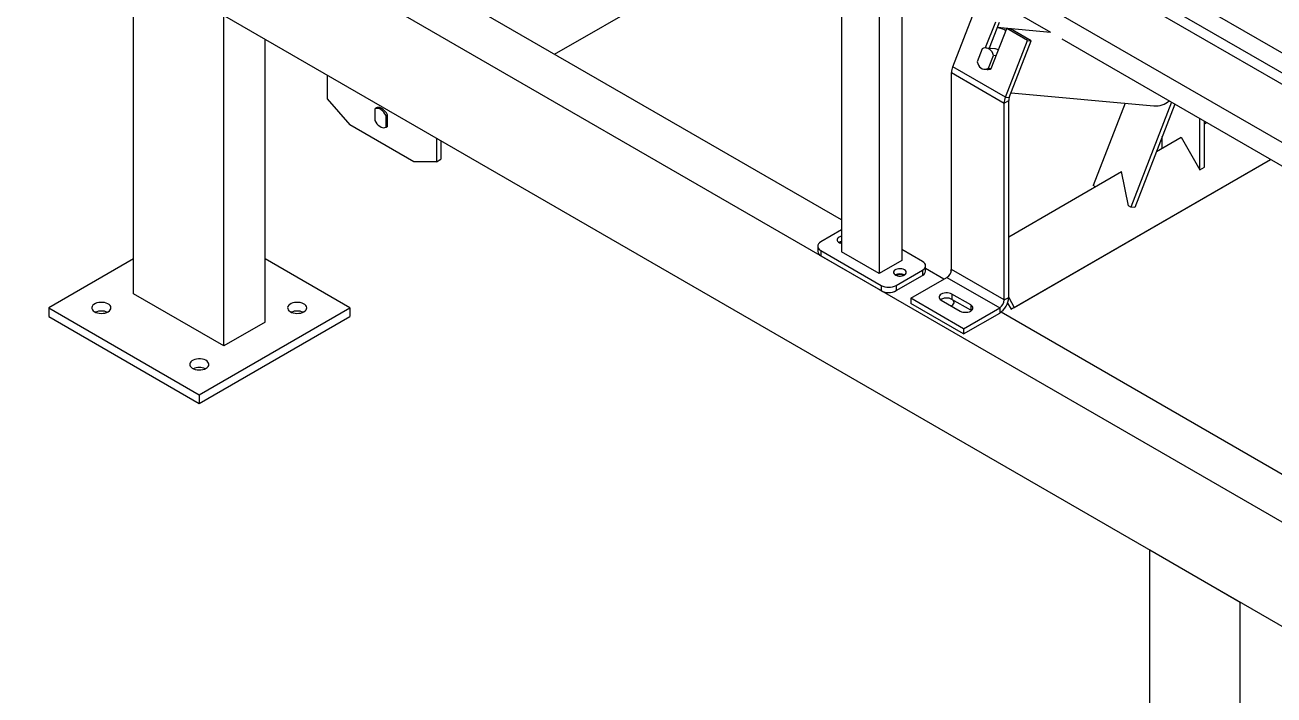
# Model space of a CAD drawing. Header units: millimetres. Extents: x 41 to 1868, y -696 to 319.
# Drawn here: x 107.3 to 165.9, y 187.5 to 219 of the extents above; entities that cross this region are included whole.
import ezdxf

# ---------------------------------------------------------------- set-up
doc = ezdxf.new("R2010")
doc.units = ezdxf.units.MM

msp = doc.modelspace()

# ---------------------------------------------------------------- linework, layer by layer
at = {"color": 7, "linetype": 'Continuous', "lineweight": 25}
for p, q in [((98.0966, 257.0515), (292.9045, 144.5912)), ((97.2835, 256.582), (292.0914, 144.1218)), ((97.2835, 256.0513), (292.0914, 143.5911)), ((270.0473, 135.7613), (108.827, 228.8319)), ((132.1425, 217.6172), (144.6774, 224.8534)), ((270.0473, 130.8621), (108.827, 223.9326)), ((112.3625, 206.3773), (112.3625, 221.8916)), ((145.6142, 222.0273), (145.6142, 208.3503)), ((176.479, 207.5971), (151.3769, 222.0882)), ((145.6142, 209.8402), (125.1737, 221.6402)), ((155.4419, 218.6393), (150.4222, 221.5371)), ((147.382, 221.0068), (147.382, 207.3298)), ((148.4426, 220.3943), (148.4426, 207.9421)), ((116.6052, 203.9281), (116.6052, 219.4424)), ((150.8329, 217.0342), (151.8652, 219.6947)), ((152.8374, 219.1334), (152.3646, 217.9146)), ((153.0212, 219.117), (152.5494, 217.901)), ((152.6393, 216.9497), (153.3678, 218.8273)), ((155.4274, 218.6476), (152.9258, 218.8713)), ((154.34, 218.266), (153.3678, 218.8273)), ((153.3678, 218.8273), (153.5515, 218.8108)), ((154.5238, 218.2495), (153.5515, 218.8108)), ((118.5497, 205.0507), (118.5497, 218.3198)), ((153.3078, 215.6055), (154.34, 218.266)), ((153.4915, 215.5891), (154.5238, 218.2495)), ((154.34, 218.266), (154.5238, 218.2495)), ((175.5243, 207.0459), (155.9745, 218.3318)), ((152.2141, 217.8701), (151.9803, 217.2674)), ((152.8049, 217.8781), (152.4069, 217.9137)), ((153.3078, 215.6055), (150.8329, 217.0342)), ((152.5106, 216.9613), (152.7445, 217.564)), ((152.8732, 217.5525), (152.7445, 217.564)), ((121.4665, 216.636), (121.4665, 215.5332)), ((150.7761, 216.7564), (153.251, 215.3277)), ((150.7761, 207.5135), (150.7761, 216.7564)), ((152.3178, 216.9177), (152.4466, 216.9062)), ((152.5106, 216.9613), (152.6393, 216.9497)), ((121.4665, 215.5332), (122.5272, 214.3084)), ((153.251, 215.3277), (153.4631, 215.4502)), ((153.251, 206.0848), (153.251, 215.3277)), ((153.3078, 215.6055), (153.4915, 215.5891)), ((153.4631, 206.2072), (153.4631, 215.4502)), ((153.5739, 215.8014), (160.2815, 215.2016)), ((158.9272, 215.3227), (157.43, 211.4638)), ((161.1085, 215.368), (159.1978, 210.4432)), ((161.2638, 215.2783), (159.3815, 210.4268)), ((123.6939, 215.0481), (123.6939, 214.508)), ((123.7798, 215.0988), (123.7091, 215.058)), ((124.2949, 214.7828), (124.2242, 214.742)), ((124.2242, 214.2019), (124.2242, 214.742)), ((124.2949, 214.2427), (124.2949, 214.7828)), ((125.5324, 212.5736), (122.5272, 214.3084)), ((124.209, 214.192), (124.2798, 214.2328)), ((124.2242, 214.2019), (124.2949, 214.2427)), ((124.2798, 214.2328), (124.2949, 214.2427)), ((162.4433, 212.1944), (162.4433, 214.5974)), ((162.6555, 212.3169), (162.6555, 214.4749)), ((162.6555, 214.358), (162.7567, 214.4165)), ((126.593, 213.6765), (126.593, 212.5737)), ((126.8052, 213.554), (126.8052, 212.6961)), ((160.402, 213.0571), (161.5595, 213.7253)), ((160.6756, 213.2151), (160.6756, 213.7622)), ((161.5595, 213.7253), (162.4433, 212.1944)), ((126.593, 212.5737), (125.5324, 212.5736)), ((126.593, 212.5737), (126.8052, 212.6961)), ((153.5757, 205.6523), (165.757, 212.6845)), ((153.7257, 205.739), (165.757, 212.6845)), ((162.4433, 212.1944), (162.6555, 212.3169)), ((153.4631, 209.0514), (158.763, 212.1109)), ((159.0917, 210.5045), (158.763, 212.1109)), ((157.5359, 211.4026), (157.43, 211.4638)), ((159.1978, 210.4432), (159.0917, 210.5045)), ((159.3815, 210.4268), (159.1978, 210.4432)), ((145.6142, 209.3708), (144.6419, 208.8095)), ((144.4955, 208.6054), (144.4955, 208.3604)), ((144.6419, 208.4013), (147.4704, 206.7685)), ((144.6419, 208.4013), (144.6419, 208.1563)), ((147.382, 207.3298), (145.6142, 208.3503)), ((149.4149, 207.891), (148.4426, 208.4523)), ((112.3625, 208.0101), (108.385, 205.714)), ((122.5272, 205.714), (118.5497, 208.0101)), ((144.6419, 208.1563), (147.4704, 206.5235)), ((148.4426, 207.9421), (147.382, 207.3298)), ((149.5614, 207.442), (149.5614, 207.6869)), ((148.1775, 206.7685), (149.4149, 207.4828)), ((148.1775, 206.5235), (149.4149, 207.2379)), ((148.8669, 206.1664), (150.564, 207.1461)), ((149.4149, 207.4828), (149.4149, 207.2379)), ((150.4225, 207.0644), (149.5614, 207.5615)), ((150.564, 207.1461), (153.0388, 205.7174)), ((150.7758, 207.4998), (150.7257, 207.4708)), ((150.7257, 207.4708), (150.7601, 207.4111)), ((153.251, 206.0848), (150.7761, 207.5135)), ((147.4704, 206.7685), (147.4704, 206.5235)), ((148.1775, 206.7685), (148.1775, 206.5235)), ((116.6052, 203.9281), (112.3625, 206.3773)), ((148.8669, 206.1664), (148.8669, 205.9214)), ((151.3418, 204.7377), (148.8669, 206.1664)), ((151.3418, 204.4927), (148.8669, 205.9214)), ((150.2988, 206.1153), (150.2679, 206.0949)), ((150.2988, 206.0745), (151.1827, 205.5643)), ((151.6776, 205.85), (150.7938, 206.3603)), ((150.7938, 206.3603), (150.7938, 206.1153)), ((151.6776, 205.6051), (150.7938, 206.1153)), ((153.251, 206.0848), (153.4631, 206.2072)), ((153.41, 205.9393), (153.5757, 205.6523)), ((153.4629, 206.194), (153.7257, 205.739)), ((108.385, 205.714), (115.4561, 201.632)), ((108.385, 205.714), (108.385, 205.3057)), ((108.385, 205.3057), (115.4561, 201.2237)), ((115.4561, 201.632), (122.5272, 205.714)), ((115.4561, 201.2237), (122.5272, 205.3057)), ((122.5272, 205.714), (122.5272, 205.3057)), ((151.3418, 204.7377), (153.0388, 205.7174)), ((151.3418, 204.4927), (153.0388, 205.4724)), ((151.6776, 205.85), (151.6776, 205.6051)), ((151.7085, 205.5847), (151.6776, 205.6051)), ((153.0388, 205.7174), (153.0388, 205.4724)), ((173.5449, 193.7161), (153.1044, 205.5162)), ((153.7257, 205.739), (153.5757, 205.6523)), ((118.5497, 205.0507), (116.6052, 203.9281)), ((151.3418, 204.7377), (151.3418, 204.4927)), ((115.4561, 201.632), (115.4561, 201.2237)), ((160.0922, 178.8236), (160.0922, 194.3378)), ((164.3349, 191.8886), (160.0922, 194.3378)), ((164.3349, 176.3743), (164.3349, 191.8886))]:
    msp.add_line(p, q, dxfattribs=at)
at = {"color": 7, "linetype": 'Continuous', "lineweight": 25, "flags": 128}
for points in [[(152.7445, 217.564), (152.7187, 217.6507), (152.6804, 217.729), (152.6307, 217.7963), (152.5716, 217.8501), (152.5051, 217.8885), (152.4335, 217.9102), (152.3594, 217.9143), (152.2854, 217.9008), (152.2141, 217.8701)], [(151.9803, 217.2674), (152.006, 217.1807), (152.0444, 217.1024), (152.094, 217.0351), (152.1531, 216.9813), (152.2196, 216.9429), (152.2912, 216.9212), (152.3653, 216.9171), (152.4393, 216.9306), (152.5106, 216.9613)], [(124.2242, 214.742), (124.1757, 214.8226), (124.1195, 214.8961), (124.0577, 214.9601), (123.9923, 215.0123), (123.9258, 215.0507), (123.8604, 215.074), (123.7986, 215.0814), (123.7424, 215.0727), (123.6939, 215.0481)], [(124.2949, 214.7828), (124.2464, 214.8634), (124.1903, 214.937), (124.1284, 215.001), (124.063, 215.0531), (123.9965, 215.0915), (123.9312, 215.1148), (123.8693, 215.1223), (123.8131, 215.1135), (123.7798, 215.0988)], [(123.6939, 214.508), (123.7424, 214.4274), (123.7986, 214.3539), (123.8604, 214.2899), (123.9258, 214.2377), (123.9923, 214.1993), (124.0577, 214.176), (124.1195, 214.1686), (124.1757, 214.1773), (124.2242, 214.2019)], [(144.6419, 208.8095), (144.5798, 208.7658), (144.5335, 208.7159), (144.5051, 208.6617), (144.4955, 208.6054), (144.5051, 208.5491), (144.5335, 208.4949), (144.5798, 208.445), (144.6419, 208.4013)], [(145.6142, 209.077), (145.5664, 209.0659), (145.5042, 209.0415), (145.4545, 209.0089), (145.4203, 208.9702), (145.4039, 208.9278), (145.4063, 208.8845), (145.4273, 208.8428), (145.4655, 208.8054), (145.5187, 208.7747), (145.5835, 208.7526), (145.6142, 208.746)], [(149.4149, 207.4828), (149.4771, 207.5266), (149.5233, 207.5765), (149.5517, 207.6306), (149.5614, 207.6869), (149.5517, 207.7432), (149.5233, 207.7974), (149.4771, 207.8473), (149.4149, 207.891)], [(148.5664, 207.5032), (148.507, 207.5299), (148.4379, 207.5471), (148.3637, 207.5539), (148.2888, 207.5498), (148.218, 207.5351), (148.1559, 207.5107), (148.1061, 207.4781), (148.072, 207.4394), (148.0556, 207.3971), (148.0579, 207.3537), (148.0789, 207.312), (148.1172, 207.2746), (148.1704, 207.2439), (148.2351, 207.2218), (148.3073, 207.2097), (148.3825, 207.2084), (148.4559, 207.2178), (148.5229, 207.2375), (148.5793, 207.2663), (148.6215, 207.3022), (148.647, 207.343), (148.6541, 207.3862), (148.6423, 207.4291), (148.6125, 207.4689), (148.5664, 207.5032)], [(111.1781, 205.5303), (111.2356, 205.571), (111.2778, 205.6176), (111.3029, 205.6682), (111.3098, 205.7206), (111.2983, 205.7727), (111.2688, 205.8225), (111.2226, 205.8678), (111.1616, 205.9068), (111.0882, 205.9379), (111.0055, 205.9598), (110.9168, 205.9717), (110.8257, 205.973), (110.7361, 205.9638), (110.6516, 205.9443), (110.5755, 205.9153), (110.5112, 205.8782), (110.461, 205.8343), (110.4273, 205.7855), (110.4112, 205.7337), (110.4135, 205.6812), (110.4341, 205.63), (110.4721, 205.5822), (110.526, 205.5398), (110.5936, 205.5046), (110.672, 205.4779), (110.7582, 205.4609), (110.8485, 205.4543), (110.9393, 205.4583), (111.0268, 205.4727), (111.1075, 205.4971), (111.1781, 205.5303)], [(120.3705, 205.5303), (120.428, 205.571), (120.4702, 205.6176), (120.4952, 205.6682), (120.5022, 205.7206), (120.4906, 205.7727), (120.4612, 205.8225), (120.415, 205.8678), (120.354, 205.9068), (120.2806, 205.9379), (120.1978, 205.9598), (120.1091, 205.9717), (120.0181, 205.973), (119.9285, 205.9638), (119.8439, 205.9443), (119.7679, 205.9153), (119.7035, 205.8782), (119.6534, 205.8343), (119.6197, 205.7855), (119.6036, 205.7337), (119.6059, 205.6812), (119.6265, 205.63), (119.6645, 205.5822), (119.7184, 205.5398), (119.786, 205.5046), (119.8644, 205.4779), (119.9506, 205.4609), (120.0409, 205.4543), (120.1317, 205.4583), (120.2192, 205.4727), (120.2999, 205.4971), (120.3705, 205.5303)], [(150.7938, 206.3603), (150.7325, 206.3885), (150.6619, 206.4081), (150.5855, 206.4182), (150.5071, 206.4182), (150.4307, 206.4081), (150.3601, 206.3885), (150.2988, 206.3603), (150.2499, 206.3249), (150.2159, 206.2841), (150.1985, 206.24), (150.1985, 206.1948), (150.2159, 206.1507), (150.2499, 206.1099), (150.2988, 206.0745)], [(150.7559, 205.8106), (150.7938, 205.8296), (150.8426, 205.8649), (150.8766, 205.9057), (150.8941, 205.9498), (150.8941, 205.9951), (150.8766, 206.0392), (150.8426, 206.0799), (150.7938, 206.1153), (150.7325, 206.1435), (150.6619, 206.1632), (150.5855, 206.1732), (150.5071, 206.1732), (150.4307, 206.1632), (150.3601, 206.1435), (150.2988, 206.1153), (150.2988, 206.1153)], [(151.1827, 205.5643), (151.2439, 205.5361), (151.3146, 205.5164), (151.391, 205.5064), (151.4693, 205.5064), (151.5458, 205.5164), (151.6164, 205.5361), (151.6776, 205.5643), (151.7265, 205.5996), (151.7605, 205.6404), (151.778, 205.6845), (151.778, 205.7298), (151.7605, 205.7739), (151.7265, 205.8146), (151.6776, 205.85)], [(115.7743, 202.877), (115.8318, 202.9177), (115.874, 202.9643), (115.899, 203.0148), (115.906, 203.0672), (115.8945, 203.1194), (115.865, 203.1691), (115.8188, 203.2144), (115.7578, 203.2534), (115.6844, 203.2845), (115.6016, 203.3065), (115.513, 203.3184), (115.4219, 203.3197), (115.3323, 203.3104), (115.2478, 203.2909), (115.1717, 203.262), (115.1073, 203.2248), (115.0572, 203.1809), (115.0235, 203.1321), (115.0074, 203.0804), (115.0097, 203.0278), (115.0303, 202.9766), (115.0683, 202.9289), (115.1222, 202.8865), (115.1898, 202.8513), (115.2682, 202.8246), (115.3544, 202.8076), (115.4447, 202.801), (115.5355, 202.805), (115.623, 202.8194), (115.7037, 202.8438), (115.7743, 202.877)]]:
    msp.add_lwpolyline(points, dxfattribs=at)
at = {"color": 7, "linetype": 'Continuous', "lineweight": 25}
for centre, radius, start, end in [((152.8027, 217.9066), 0.972, 57.295216, 82.735314), ((152.7738, 217.5523), 0.3273, 52.37321, 84.549104), ((151.5571, 216.7413), 0.7811, 157.978838, 178.891847), ((152.4736, 217.2347), 0.3297, 265.293416, 300.178868), ((154.0319, 215.3126), 0.7811, 157.978838, 178.891847), ((153.8536, 215.4426), 0.3906, 157.978838, 178.891847), ((160.3539, 216.2353), 1.0362, 265.994551, 308.85525), ((145.6739, 208.4609), 0.3759, 99.141786, 119.206746), ((145.6798, 208.4899), 0.3185, 101.892987, 118.297488), ((144.7457, 208.3854), 0.2515, 185.694799, 245.625342), ((148.3542, 206.8582), 0.4529, 62.06761, 117.927013), ((148.3542, 206.9023), 0.3794, 62.74457, 117.25543), ((149.3111, 207.4669), 0.2515, 294.374658, 354.305201), ((150.3155, 207.5344), 0.461, 302.605478, 357.394522), ((147.8239, 207.4508), 0.7685, 242.609672, 297.390328), ((147.8239, 207.2059), 0.7685, 242.609672, 297.390328), ((150.5483, 205.6544), 0.5222, 61.964005, 122.477165), ((152.5459, 206.2469), 0.9181, 302.476304, 357.523696), ((152.7904, 206.1057), 0.461, 302.605478, 357.394522), ((110.8599, 204.8564), 0.7103, 66.930071, 113.069929), ((120.0523, 204.8564), 0.7103, 66.930071, 113.069929), ((115.4561, 202.2031), 0.7103, 66.930071, 113.069929)]:
    msp.add_arc(centre, radius, start, end, dxfattribs=at)

doc.saveas('drawing.dxf')
